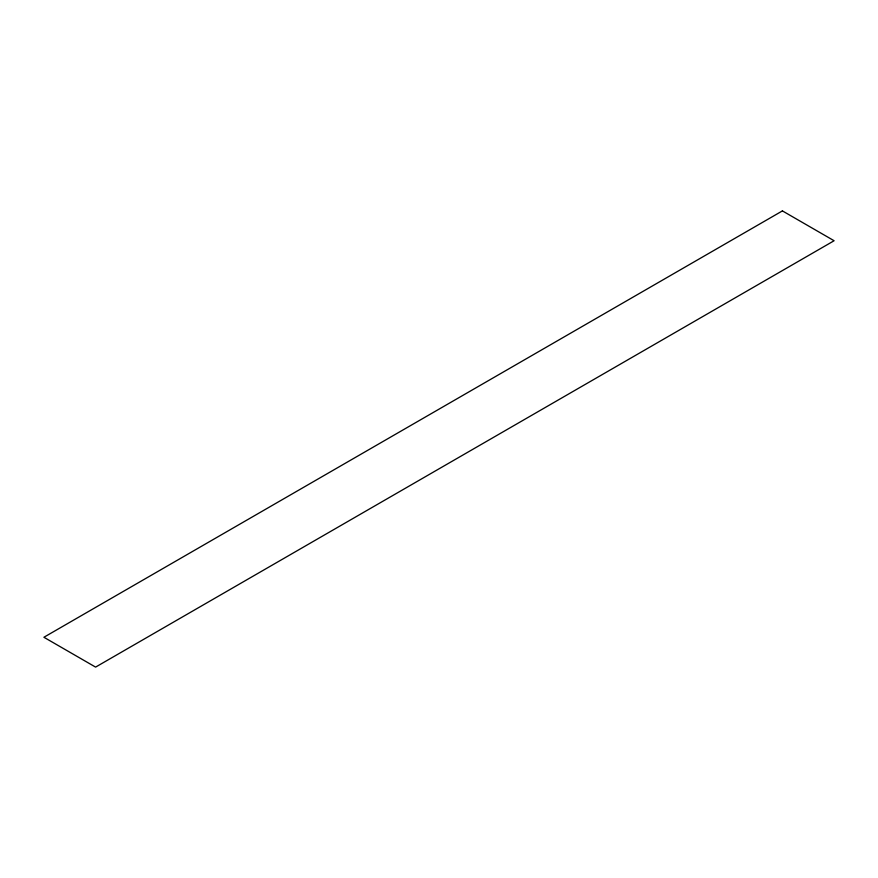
<?xml version="1.0" encoding="UTF-8"?>
<svg xmlns="http://www.w3.org/2000/svg" width="878" height="878" viewBox="0 0 878 878"><rect width="100%" height="100%" fill="white"/><g stroke="black" fill="none" stroke-linecap="round" stroke-linejoin="round"><path stroke-width="1.32" d="M782.408 210.896L43.9 637.263L95.592 667.104L834.1 240.737L782.408 210.896"/></g></svg>
